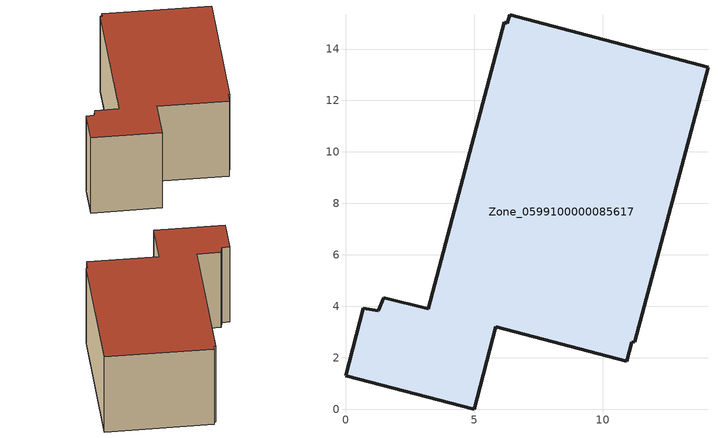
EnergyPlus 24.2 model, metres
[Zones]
Zone_0599100000085617
 floor ground (C_G): 3.22,3.91 6.17,15.04 6.29,15.01 6.38,15.33 14.09,13.29 11.25,2.61 11.12,2.61 10.93,1.86 5.84,3.21 5,0 0,1.3 0.69,3.92 1.27,3.82 1.49,4.34 z0
 wall outside (C_F): 0,1.3 5,0 5.84,3.21 10.93,1.86 11.12,2.61 11.25,2.61 14.09,13.29 6.38,15.33 6.29,15.01 6.17,15.04 3.22,3.91 1.49,4.34 1.27,3.82 0.69,3.92 0,1.3 z0:6.63
 roof outside (C_R): 3.22,3.91 1.49,4.34 1.27,3.82 0.69,3.92 0,1.3 5,0 5.84,3.21 10.93,1.86 11.12,2.61 11.25,2.61 14.09,13.29 6.38,15.33 6.29,15.01 6.17,15.04 z6.63
[BUILDING]
Pand.0599100000085617: North Axis=0; Terrain=City; Loads Convergence Tolerance Value=0.04; Temperature Convergence Tolerance Value=0.4; Solar Distribution=FullExterior; Maximum Number of Warmup Days=25; Minimum Number of Warmup Days=1
[Site:Location]
Rotterdam.The.Hague.AP_ZH_NLD Design_Conditions: Latitude=51.96; Longitude=4.45; Time Zone=1; Elevation=-4.5
[SITE:GROUNDTEMPERATURE:BUILDINGSURFACE]
18, 18, 18, 18, 18, 18, 18, 18, 18, 18, 18, 18
[MATERIAL] Thermal Absorptance=0.9; Solar Absorptance=0.7; Visible Absorptance=0.7
Name | Roughness | Thickness | Conductivity | Density | Specific Heat
G.D.1975-1991 | MediumSmooth | 0.15 | 0.288461 | 540 | 1210
F.D.1975-1991 | Rough | 0.3 | 0.230769 | 1920 | 840
R.D.1975-1991 | MediumRough | 0.2 | 0.153846 | 1500 | 1000
[CONSTRUCTION]
C_G: G.D.1975-1991
C_F: F.D.1975-1991
C_R: R.D.1975-1991
[ZONE]
Zone_0599100000085617: Type=1; Multiplier=1; Ceiling Height=Autocalculate; Volume=Autocalculate; Floor Area=autocalculate; Part of Total Floor Area=Yes
[ZONEINFILTRATION:DESIGNFLOWRATE]
Infil_Zone_0599100000085617: Zone or ZoneList or Space or SpaceList=Zone_0599100000085617; Schedule=AlwaysOn; Design Flow Rate Calculation Method=Flow/Area; Flow Rate per Floor Area=0.0042; Constant Term Coefficient=1; Temperature Term Coefficient=0; Velocity Term Coefficient=0; Velocity Squared Term Coefficient=0
[HVACTEMPLATE:ZONE:IDEALLOADSAIRSYSTEM]
Zone_0599100000085617: Maximum Heating Supply Air Temperature=50; Minimum Cooling Supply Air Temperature=13; Maximum Heating Supply Air Humidity Ratio=0.0156; Minimum Cooling Supply Air Humidity Ratio=0.0077; Heating Limit=NoLimit; Cooling Limit=NoLimit; Dehumidification Control Type=ConstantSensibleHeatRatio; Cooling Sensible Heat Ratio=0.7; Dehumidification Setpoint=60; Humidification Control Type=None; Humidification Setpoint=30; Outdoor Air Method=None; Outdoor Air Flow Rate per Person=0.00944; Outdoor Air Flow Rate per Zone Floor Area=0; Outdoor Air Flow Rate per Zone=0; Demand Controlled Ventilation Type=None; Outdoor Air Economizer Type=NoEconomizer; Heat Recovery Type=None; Sensible Heat Recovery Effectiveness=0.7; Latent Heat Recovery Effectiveness=0.65
[ZONECONTROL:THERMOSTAT]
ThermostatControl_Zone_0599100000085617: Zone or ZoneList=Zone_0599100000085617; Control Type Schedule=DualSetpointControlType; Control 1=Thermostat_Zone_0599100000085617; Temperature Difference Between Cutout And Setpoint=0
[THERMOSTATSETPOINT:DUALSETPOINT]
Thermostat_Zone_0599100000085617: Heating Setpoint Temperature Schedule=HeatingSetpoint_Zone_0599100000085617; Cooling Setpoint Temperature Schedule=CoolingSetpoint_Zone_0599100000085617
[SCHEDULE:COMPACT]
HeatingSetpoint_Zone_0599100000085617: Through: 12/31, For: AllDays, Until: 24:00, 21
CoolingSetpoint_Zone_0599100000085617: Through: 12/31, For: AllDays, Until: 24:00, 24
DualSetpointControlType: Through: 12/31, For: AllDays, Until: 24:00, 4
AlwaysOn: Through: 12/31, For: AllDays, Until: 24:00, 1
